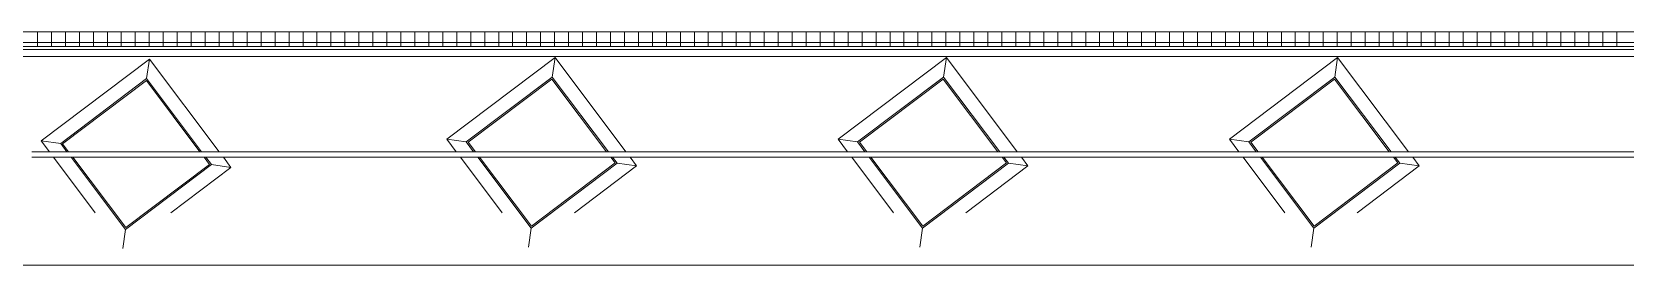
# Model space of a CAD drawing. Header units: millimetres. Extents: x -515342 to 330399, y -224905 to 507333.
# Drawn here: x -330847 to -319447, y 503781 to 505448 of the extents above; entities that cross this region are included whole.
import ezdxf

# ---------------------------------------------------------------- set-up
doc = ezdxf.new("R2010")
doc.units = ezdxf.units.MM
for name, color, linetype, lineweight in [('Витраж', 7, 'Continuous', 0), ('Крыша', 7, 'Continuous', 0), ('Обобщенные модели', 7, 'Continuous', 0), ('Ограждение', 7, 'Continuous', 0), ('Стены', 7, 'Continuous', 0), ('Стены наружные', 7, 'Continuous', 0)]:
    doc.layers.add(name, color=color, linetype=linetype, lineweight=lineweight)

# ---------------------------------------------------------------- blocks, each defined once
blk = doc.blocks.new('Ограждение - Ограждение-9809664-О_АР_П_Крыша')
at = {"layer": 'Ограждение'}
for p, q in [((101498, 16478), (152, 16478)), ((174, 16456), (101476, 16456)), ((101475, 16455), (175, 16455))]:
    blk.add_line(p, q, dxfattribs=at)
blk = doc.blocks.new('Прямоугольный импост - АР_Импост_40х40 _поручень ограждения на кровле_-10058576-О_АР_П_Крыша')
at = {"layer": 'Витраж'}
for p, q in [((52060, 15725), (52360, 15725)), ((52360, 15685), (52060, 15685))]:
    blk.add_line(p, q, dxfattribs=at)
blk = doc.blocks.new('FP_16-О_АР_П_Крыша')
at = {"layer": 'Обобщенные модели'}
for p, q in [((101131, 75), (0, 75)), ((61626, 84), (61626, 103)), ((61626, 41), (61626, 84)), ((61626, 0), (61626, 41)), ((61726, 84), (61726, 103)), ((61726, 41), (61726, 84)), ((61726, 0), (61726, 41)), ((61826, 84), (61826, 103)), ((61826, 41), (61826, 84)), ((61826, 0), (61826, 41)), ((61926, 84), (61926, 103)), ((61926, 41), (61926, 84)), ((61926, 0), (61926, 41)), ((62026, 84), (62026, 103)), ((62026, 41), (62026, 84)), ((62026, 0), (62026, 41)), ((62126, 84), (62126, 103)), ((62126, 41), (62126, 84)), ((62126, 0), (62126, 41)), ((62226, 84), (62226, 103)), ((62226, 41), (62226, 84)), ((62226, 0), (62226, 41)), ((62326, 84), (62326, 103)), ((62326, 41), (62326, 84)), ((62326, 0), (62326, 41)), ((62426, 84), (62426, 103)), ((62426, 41), (62426, 84)), ((62426, 0), (62426, 41)), ((62526, 84), (62526, 103)), ((62526, 41), (62526, 84)), ((62526, 0), (62526, 41)), ((62626, 84), (62626, 103)), ((62626, 41), (62626, 84)), ((62626, 0), (62626, 41)), ((62726, 84), (62726, 103)), ((62726, 41), (62726, 84)), ((62726, 0), (62726, 41)), ((62826, 84), (62826, 103)), ((62826, 41), (62826, 84)), ((62826, 0), (62826, 41)), ((62926, 84), (62926, 103)), ((62926, 41), (62926, 84)), ((62926, 0), (62926, 41)), ((63026, 84), (63026, 103)), ((63026, 41), (63026, 84)), ((63026, 0), (63026, 41)), ((63126, 84), (63126, 103)), ((63126, 41), (63126, 84)), ((63126, 0), (63126, 41)), ((63226, 84), (63226, 103)), ((63226, 41), (63226, 84)), ((63226, 0), (63226, 41)), ((63326, 84), (63326, 103)), ((63326, 41), (63326, 84)), ((63326, 0), (63326, 41)), ((63426, 84), (63426, 103)), ((63426, 41), (63426, 84)), ((63426, 0), (63426, 41)), ((63526, 84), (63526, 103)), ((63526, 41), (63526, 84)), ((63526, 0), (63526, 41)), ((63626, 84), (63626, 103)), ((63626, 41), (63626, 84)), ((63626, 0), (63626, 41)), ((63726, 84), (63726, 103)), ((63726, 41), (63726, 84)), ((63726, 0), (63726, 41)), ((63826, 84), (63826, 103)), ((63826, 41), (63826, 84)), ((63826, 0), (63826, 41)), ((63926, 84), (63926, 103)), ((63926, 41), (63926, 84)), ((63926, 0), (63926, 41)), ((64026, 84), (64026, 103)), ((64026, 41), (64026, 84)), ((64026, 0), (64026, 41)), ((64126, 84), (64126, 103)), ((64126, 41), (64126, 84)), ((64126, 0), (64126, 41)), ((64226, 84), (64226, 103)), ((64226, 41), (64226, 84)), ((64226, 0), (64226, 41)), ((64326, 84), (64326, 103)), ((64326, 41), (64326, 84)), ((64326, 0), (64326, 41)), ((64426, 84), (64426, 103)), ((64426, 41), (64426, 84)), ((64426, 0), (64426, 41)), ((64526, 84), (64526, 103)), ((64526, 41), (64526, 84)), ((64526, 0), (64526, 41)), ((64626, 84), (64626, 103)), ((64626, 41), (64626, 84)), ((64626, 0), (64626, 41)), ((64726, 84), (64726, 103)), ((64726, 41), (64726, 84)), ((64726, 0), (64726, 41)), ((64826, 84), (64826, 103)), ((64826, 41), (64826, 84)), ((64826, 0), (64826, 41)), ((64926, 84), (64926, 103)), ((64926, 41), (64926, 84)), ((64926, 0), (64926, 41)), ((65026, 84), (65026, 103)), ((65026, 41), (65026, 84)), ((65026, 0), (65026, 41)), ((65126, 84), (65126, 103)), ((65126, 41), (65126, 84)), ((65126, 0), (65126, 41)), ((65226, 84), (65226, 103)), ((65226, 41), (65226, 84)), ((65226, 0), (65226, 41)), ((65326, 84), (65326, 103)), ((65326, 41), (65326, 84)), ((65326, 0), (65326, 41)), ((65426, 84), (65426, 103)), ((65426, 41), (65426, 84)), ((65426, 0), (65426, 41)), ((65526, 84), (65526, 103)), ((65526, 41), (65526, 84)), ((65526, 0), (65526, 41)), ((65626, 84), (65626, 103)), ((65626, 41), (65626, 84)), ((65626, 0), (65626, 41)), ((65726, 84), (65726, 103)), ((65726, 41), (65726, 84)), ((65726, 0), (65726, 41)), ((65826, 84), (65826, 103)), ((65826, 41), (65826, 84)), ((65826, 0), (65826, 41)), ((65926, 84), (65926, 103)), ((65926, 41), (65926, 84)), ((65926, 0), (65926, 41)), ((66026, 84), (66026, 103)), ((66026, 41), (66026, 84)), ((66026, 0), (66026, 41)), ((66126, 84), (66126, 103)), ((66126, 41), (66126, 84)), ((66126, 0), (66126, 41)), ((66226, 84), (66226, 103)), ((66226, 41), (66226, 84)), ((66226, 0), (66226, 41)), ((66326, 84), (66326, 103)), ((66326, 41), (66326, 84)), ((66326, 0), (66326, 41)), ((66426, 84), (66426, 103)), ((66426, 41), (66426, 84)), ((66426, 0), (66426, 41)), ((66526, 84), (66526, 103)), ((66526, 41), (66526, 84)), ((66526, 0), (66526, 41)), ((66626, 84), (66626, 103)), ((66626, 41), (66626, 84)), ((66626, 0), (66626, 41)), ((66726, 84), (66726, 103)), ((66726, 41), (66726, 84)), ((66726, 0), (66726, 41)), ((66826, 84), (66826, 103)), ((66826, 41), (66826, 84)), ((66826, 0), (66826, 41)), ((66926, 84), (66926, 103)), ((66926, 41), (66926, 84)), ((66926, 0), (66926, 41)), ((67026, 84), (67026, 103)), ((67026, 41), (67026, 84)), ((67026, 0), (67026, 41)), ((67126, 84), (67126, 103)), ((67126, 41), (67126, 84)), ((67126, 0), (67126, 41)), ((67226, 84), (67226, 103)), ((67226, 41), (67226, 84)), ((67226, 0), (67226, 41)), ((67326, 84), (67326, 103)), ((67326, 41), (67326, 84)), ((67326, 0), (67326, 41)), ((67426, 84), (67426, 103)), ((67426, 41), (67426, 84)), ((67426, 0), (67426, 41)), ((67526, 84), (67526, 103)), ((67526, 41), (67526, 84)), ((67526, 0), (67526, 41)), ((67626, 84), (67626, 103)), ((67626, 41), (67626, 84)), ((67626, 0), (67626, 41)), ((67726, 84), (67726, 103)), ((67726, 41), (67726, 84)), ((67726, 0), (67726, 41)), ((67826, 84), (67826, 103)), ((67826, 41), (67826, 84)), ((67826, 0), (67826, 41)), ((67926, 84), (67926, 103)), ((67926, 41), (67926, 84)), ((67926, 0), (67926, 41)), ((68026, 84), (68026, 103)), ((68026, 41), (68026, 84)), ((68026, 0), (68026, 41)), ((68126, 84), (68126, 103)), ((68126, 41), (68126, 84)), ((68126, 0), (68126, 41)), ((68226, 84), (68226, 103)), ((68226, 41), (68226, 84)), ((68226, 0), (68226, 41)), ((68326, 84), (68326, 103)), ((68326, 41), (68326, 84)), ((68326, 0), (68326, 41)), ((68426, 84), (68426, 103)), ((68426, 41), (68426, 84)), ((68426, 0), (68426, 41)), ((68526, 84), (68526, 103)), ((68526, 41), (68526, 84)), ((68526, 0), (68526, 41)), ((68626, 84), (68626, 103)), ((68626, 41), (68626, 84)), ((68626, 0), (68626, 41)), ((68726, 84), (68726, 103)), ((68726, 41), (68726, 84)), ((68726, 0), (68726, 41)), ((68826, 84), (68826, 103)), ((68826, 41), (68826, 84)), ((68826, 0), (68826, 41)), ((68926, 84), (68926, 103)), ((68926, 41), (68926, 84)), ((68926, 0), (68926, 41)), ((69026, 84), (69026, 103)), ((69026, 41), (69026, 84)), ((69026, 0), (69026, 41)), ((69126, 84), (69126, 103)), ((69126, 41), (69126, 84)), ((69126, 0), (69126, 41)), ((69226, 84), (69226, 103)), ((69226, 41), (69226, 84)), ((69226, 0), (69226, 41)), ((69326, 84), (69326, 103)), ((69326, 41), (69326, 84)), ((69326, 0), (69326, 41)), ((69426, 84), (69426, 103)), ((69426, 41), (69426, 84)), ((69426, 0), (69426, 41)), ((69526, 84), (69526, 103)), ((69526, 41), (69526, 84)), ((69526, 0), (69526, 41)), ((69626, 84), (69626, 103)), ((69626, 41), (69626, 84)), ((69626, 0), (69626, 41)), ((69726, 84), (69726, 103)), ((69726, 41), (69726, 84)), ((69726, 0), (69726, 41)), ((69826, 84), (69826, 103)), ((69826, 41), (69826, 84)), ((69826, 0), (69826, 41)), ((69926, 84), (69926, 103)), ((69926, 41), (69926, 84)), ((69926, 0), (69926, 41)), ((70026, 84), (70026, 103)), ((70026, 41), (70026, 84)), ((70026, 0), (70026, 41)), ((70126, 84), (70126, 103)), ((70126, 41), (70126, 84)), ((70126, 0), (70126, 41)), ((70226, 84), (70226, 103)), ((70226, 41), (70226, 84)), ((70226, 0), (70226, 41)), ((70326, 84), (70326, 103)), ((70326, 41), (70326, 84)), ((70326, 0), (70326, 41)), ((70426, 84), (70426, 103)), ((70426, 41), (70426, 84)), ((70426, 0), (70426, 41)), ((70526, 84), (70526, 103)), ((70526, 41), (70526, 84)), ((70526, 0), (70526, 41)), ((70626, 84), (70626, 103)), ((70626, 41), (70626, 84)), ((70626, 0), (70626, 41)), ((70726, 84), (70726, 103)), ((70726, 41), (70726, 84)), ((70726, 0), (70726, 41)), ((70826, 84), (70826, 103)), ((70826, 41), (70826, 84)), ((70826, 0), (70826, 41)), ((70926, 84), (70926, 103)), ((70926, 41), (70926, 84)), ((70926, 0), (70926, 41)), ((71026, 84), (71026, 103)), ((71026, 41), (71026, 84)), ((71026, 0), (71026, 41)), ((71126, 84), (71126, 103)), ((71126, 41), (71126, 84)), ((71126, 0), (71126, 41)), ((71226, 84), (71226, 103)), ((71226, 41), (71226, 84)), ((71226, 0), (71226, 41)), ((71326, 84), (71326, 103)), ((71326, 41), (71326, 84)), ((71326, 0), (71326, 41)), ((71426, 84), (71426, 103)), ((71426, 41), (71426, 84)), ((71426, 0), (71426, 41)), ((71526, 84), (71526, 103)), ((71526, 41), (71526, 84)), ((71526, 0), (71526, 41)), ((71626, 84), (71626, 103)), ((71626, 41), (71626, 84)), ((71626, 0), (71626, 41)), ((71726, 84), (71726, 103)), ((71726, 41), (71726, 84)), ((71726, 0), (71726, 41)), ((71826, 84), (71826, 103)), ((71826, 41), (71826, 84)), ((71826, 0), (71826, 41)), ((71926, 84), (71926, 103)), ((71926, 41), (71926, 84)), ((71926, 0), (71926, 41)), ((72026, 84), (72026, 103)), ((72026, 41), (72026, 84)), ((72026, 0), (72026, 41)), ((72126, 84), (72126, 103)), ((72126, 41), (72126, 84)), ((72126, 0), (72126, 41)), ((72226, 84), (72226, 103)), ((72226, 41), (72226, 84)), ((72226, 0), (72226, 41)), ((72326, 84), (72326, 103)), ((72326, 41), (72326, 84)), ((72326, 0), (72326, 41)), ((72426, 84), (72426, 103)), ((72426, 41), (72426, 84)), ((72426, 0), (72426, 41)), ((72526, 84), (72526, 103)), ((72526, 41), (72526, 84)), ((72526, 0), (72526, 41)), ((72626, 84), (72626, 103)), ((72626, 41), (72626, 84)), ((72626, 0), (72626, 41)), ((72726, 84), (72726, 103)), ((72726, 41), (72726, 84)), ((72726, 0), (72726, 41)), ((72826, 84), (72826, 103)), ((72826, 41), (72826, 84)), ((72826, 0), (72826, 41)), ((72926, 84), (72926, 103)), ((72926, 41), (72926, 84)), ((72926, 0), (72926, 41))]:
    blk.add_line(p, q, dxfattribs=at)
blk = doc.blocks.new('Влж_Решетка для желоба - Решетка 125-9890054-О_АР_П_Крыша')
at = {"layer": 'Обобщенные модели'}
blk.add_line((101131, 0), (0, 0), dxfattribs=at)
blk.add_blockref('FP_16-О_АР_П_Крыша', (0, 0), dxfattribs=at)

msp = doc.modelspace()

# ---------------------------------------------------------------- linework, layer by layer
at = {"layer": 'Крыша'}
for p, q in [((-358982.0024, 505271.4811), (-257782.0024, 505271.4811)), ((-330626.787, 504648.6208), (-330027.8104, 505099.982)), ((-330027.8104, 505099.982), (-329644.6275, 504591.4811)), ((-327724.5183, 504659.1279), (-327125.5417, 505110.4892)), ((-327125.5417, 505110.4892), (-326734.4411, 504591.4811)), ((-324924.5183, 504659.1279), (-324325.5417, 505110.4892)), ((-324325.5417, 505110.4892), (-323934.4411, 504591.4811)), ((-322124.5183, 504659.1279), (-321525.5417, 505110.4892)), ((-321525.5417, 505110.4892), (-321134.4411, 504591.4811)), ((-330583.7292, 504591.4811), (-330626.787, 504648.6208)), ((-327673.5428, 504591.4811), (-327724.5183, 504659.1279)), ((-324873.5428, 504591.4811), (-324924.5183, 504659.1279)), ((-322073.5428, 504591.4811), (-322124.5183, 504659.1279)), ((-330175.4257, 504049.6441), (-330553.587, 504551.4811)), ((-329576.4491, 504501.0054), (-330175.4257, 504049.6441)), ((-329614.4853, 504551.4811), (-329576.4491, 504501.0054)), ((-327273.1571, 504060.1513), (-327643.4007, 504551.4811)), ((-326674.1804, 504511.5125), (-327273.1571, 504060.1513)), ((-326704.2989, 504551.4811), (-326674.1804, 504511.5125)), ((-324473.1571, 504060.1513), (-324843.4007, 504551.4811)), ((-323874.1804, 504511.5125), (-324473.1571, 504060.1513)), ((-323904.2989, 504551.4811), (-323874.1804, 504511.5125)), ((-321673.1571, 504060.1513), (-322043.4007, 504551.4811)), ((-321074.1804, 504511.5125), (-321673.1571, 504060.1513)), ((-321104.2989, 504551.4811), (-321074.1804, 504511.5125)), ((-306847.0024, 503781.4369), (-358832.0024, 503781.4369))]:
    msp.add_line(p, q, dxfattribs=at)
at = {"layer": 'Стены'}
for p, q in [((-330006.1601, 505254.0316), (-330780.8366, 504670.271)), ((-330006.1601, 505254.0316), (-330025.8422, 505113.9865)), ((-330006.1601, 505254.0316), (-329506.8925, 504591.4811)), ((-327103.8915, 505264.5387), (-327878.5679, 504680.7781)), ((-327103.8915, 505264.5387), (-327123.5735, 505124.4937)), ((-327103.8915, 505264.5387), (-326596.7062, 504591.4811)), ((-324303.8915, 505264.5387), (-325078.5679, 504680.7781)), ((-324303.8915, 505264.5387), (-324323.5735, 505124.4937)), ((-324303.8915, 505264.5387), (-323796.7062, 504591.4811)), ((-321503.8915, 505264.5387), (-322278.5679, 504680.7781)), ((-321503.8915, 505264.5387), (-321523.5735, 505124.4937)), ((-321503.8915, 505264.5387), (-320996.7062, 504591.4811)), ((-327738.5228, 504661.0961), (-327878.5679, 504680.7781)), ((-327878.5679, 504680.7781), (-327811.2778, 504591.4811)), ((-324938.5228, 504661.0961), (-325078.5679, 504680.7781)), ((-325078.5679, 504680.7781), (-325011.2778, 504591.4811)), ((-322138.5228, 504661.0961), (-322278.5679, 504680.7781)), ((-322278.5679, 504680.7781), (-322211.2778, 504591.4811)), ((-330640.7915, 504650.589), (-330780.8366, 504670.271)), ((-330780.8366, 504670.271), (-330721.4641, 504591.4811)), ((-330691.322, 504551.4811), (-330393.1557, 504155.8011)), ((-329422.3995, 504479.3551), (-329851.7702, 504155.8011)), ((-329562.4446, 504499.0372), (-329422.3995, 504479.3551)), ((-329476.7504, 504551.4811), (-329422.3995, 504479.3551)), ((-327781.1356, 504551.4811), (-327482.9693, 504155.8011)), ((-326520.1309, 504489.8623), (-326963.445, 504155.8011)), ((-326660.1759, 504509.5443), (-326520.1309, 504489.8623)), ((-326566.564, 504551.4811), (-326520.1309, 504489.8623)), ((-324981.1356, 504551.4811), (-324682.9693, 504155.8011)), ((-323720.1309, 504489.8623), (-324163.445, 504155.8011)), ((-323860.1759, 504509.5443), (-323720.1309, 504489.8623)), ((-323766.564, 504551.4811), (-323720.1309, 504489.8623)), ((-322181.1356, 504551.4811), (-321882.9693, 504155.8011)), ((-320920.1309, 504489.8623), (-321363.445, 504155.8011)), ((-321060.1759, 504509.5443), (-320920.1309, 504489.8623)), ((-320966.564, 504551.4811), (-320920.1309, 504489.8623)), ((-330177.3939, 504035.6396), (-330196.409, 503900.3404)), ((-327275.1253, 504046.1467), (-327294.1673, 503910.6559)), ((-324475.1253, 504046.1467), (-324494.1673, 503910.6559)), ((-321675.1253, 504046.1467), (-321694.1673, 503910.6559))]:
    msp.add_line(p, q, dxfattribs=at)
at = {"layer": 'Стены наружные'}
for p, q in [((-330640.7915, 504650.589), (-330025.8422, 505113.9865)), ((-330025.8422, 505113.9865), (-329632.1061, 504591.4811)), ((-327738.5228, 504661.0961), (-327123.5735, 505124.4937)), ((-327123.5735, 505124.4937), (-326721.9197, 504591.4811)), ((-324938.5228, 504661.0961), (-324323.5735, 505124.4937)), ((-324323.5735, 505124.4937), (-323921.9197, 504591.4811)), ((-322138.5228, 504661.0961), (-321523.5735, 505124.4937)), ((-321523.5735, 505124.4937), (-321121.9197, 504591.4811)), ((-330596.2506, 504591.4811), (-330640.7915, 504650.589)), ((-327686.0642, 504591.4811), (-327738.5228, 504661.0961)), ((-324886.0642, 504591.4811), (-324938.5228, 504661.0961)), ((-322086.0642, 504591.4811), (-322138.5228, 504661.0961)), ((-330177.3939, 504035.6396), (-330566.1084, 504551.4811)), ((-329562.4446, 504499.0372), (-330177.3939, 504035.6396)), ((-329601.9639, 504551.4811), (-329562.4446, 504499.0372)), ((-327275.1253, 504046.1467), (-327655.922, 504551.4811)), ((-326660.1759, 504509.5443), (-327275.1253, 504046.1467)), ((-326691.7776, 504551.4811), (-326660.1759, 504509.5443)), ((-324475.1253, 504046.1467), (-324855.922, 504551.4811)), ((-323860.1759, 504509.5443), (-324475.1253, 504046.1467)), ((-323891.7776, 504551.4811), (-323860.1759, 504509.5443)), ((-321675.1253, 504046.1467), (-322055.922, 504551.4811)), ((-321060.1759, 504509.5443), (-321675.1253, 504046.1467)), ((-321091.7776, 504551.4811), (-321060.1759, 504509.5443))]:
    msp.add_line(p, q, dxfattribs=at)

# ---------------------------------------------------------------- block references
at = {"layer": 'Витраж'}
for p in [(-382907.0024, 488866.4811), (-382607.0024, 488866.4811), (-382307.0024, 488866.4811), (-382007.0024, 488866.4811), (-381707.0024, 488866.4811), (-381407.0024, 488866.4811), (-381107.0024, 488866.4811), (-380807.0024, 488866.4811), (-380507.0024, 488866.4811), (-380207.0024, 488866.4811), (-379907.0024, 488866.4811), (-379607.0024, 488866.4811), (-379307.0024, 488866.4811), (-379007.0024, 488866.4811), (-378707.0024, 488866.4811), (-378407.0024, 488866.4811), (-378107.0024, 488866.4811), (-377807.0024, 488866.4811), (-377507.0024, 488866.4811), (-377207.0024, 488866.4811), (-376907.0024, 488866.4811), (-376607.0024, 488866.4811), (-376307.0024, 488866.4811), (-376007.0024, 488866.4811), (-375707.0024, 488866.4811), (-375407.0024, 488866.4811), (-375107.0024, 488866.4811), (-374807.0024, 488866.4811), (-374507.0024, 488866.4811), (-374207.0024, 488866.4811), (-373907.0024, 488866.4811), (-373607.0024, 488866.4811), (-373307.0024, 488866.4811), (-373007.0024, 488866.4811), (-372707.0024, 488866.4811), (-372407.0024, 488866.4811), (-372107.0024, 488866.4811), (-371807.0024, 488866.4811), (-371507.0024, 488866.4811)]:
    msp.add_blockref('Прямоугольный импост - АР_Импост_40х40 _поручень ограждения на кровле_-10058576-О_АР_П_Крыша', p, dxfattribs=at)
at = {"layer": 'Обобщенные модели', "rotation": 180}
msp.add_blockref('Влж_Решетка для желоба - Решетка 125-9890054-О_АР_П_Крыша', (-257880.8916, 505447.4304), dxfattribs=at)
at = {"layer": 'Ограждение'}
msp.add_blockref('Ограждение - Ограждение-9809664-О_АР_П_Крыша', (-359207.0024, 488866.4811), dxfattribs=at)

doc.saveas('drawing.dxf')
